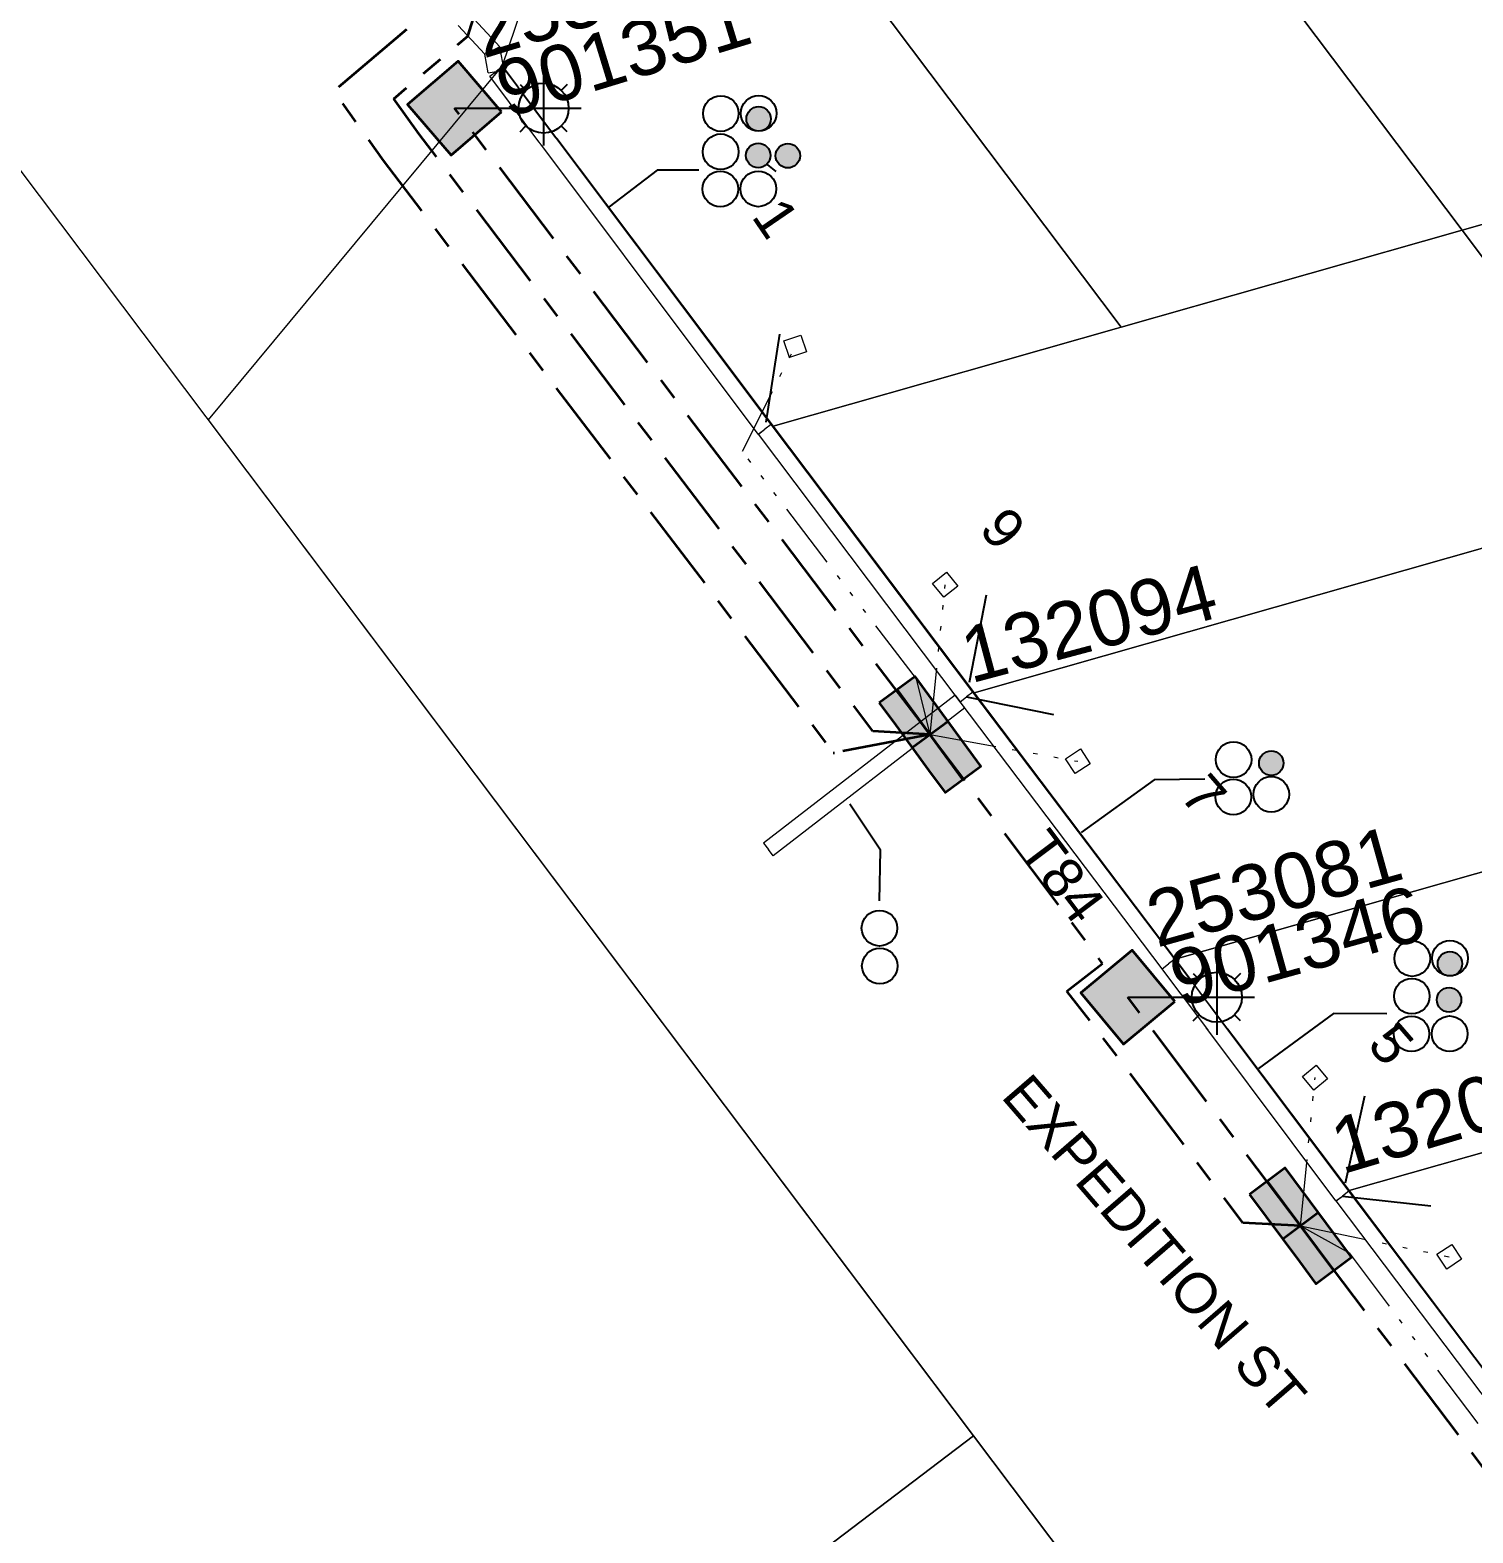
# Model space of a CAD drawing. Header units: metres. Extents: x 308278 to 310511, y 6271134 to 6272874.
# Drawn here: x 308769.8 to 308834.6, y 6272346.9 to 6272414.5 of the extents above; entities that cross this region are included whole.
import ezdxf
from ezdxf.enums import TextEntityAlignment as Align

# ---------------------------------------------------------------- set-up
doc = ezdxf.new("R2010")
doc.units = ezdxf.units.M
doc.set_wipeout_variables(frame=1)
for name, pattern in [('Cable Exist UG', [7, 4, -1, 1, -1]), ('DOT', [6.35, 0, -6.35]), ('PHANTOMX2', [6.6, 3, -0.75, 0.2, -0.75, 0.2, -0.75, 0.2, -0.75])]:
    doc.linetypes.add(name, pattern=pattern)
doc.layers.get('0').update_dxf_attribs({"color": 6})
for name, color, linetype, lineweight in [('_User Miscellaneous1', 30, 'Continuous', 13), ('_User_LV_Exist', 5, 'Continuous', 35), ('_User_SL_Exist', 4, 'Continuous', 35), ('Cadastre Developer_SP_NEW', 92, 'Continuous', 15), ('Cadastre Land Parcels_SP_EXT', 118, 'Continuous', 15), ('Cadastre Roads_SP_EXT', 218, 'Continuous', 15), ('Mains_LV_EXT', 163, 'Continuous', 25), ('Mains_LV_SL_EXT', 135, 'Continuous', 25), ('Services_SP_EXT', 42, 'PHANTOMX2', 20)]:
    doc.layers.add(name, color=color, linetype=linetype, lineweight=lineweight)
for name, color, linetype in [('Duct_SP_EXT', 30, 'Continuous'), ('Equip_SP_SL_EXT', 7, 'Continuous'), ('SupportsUG_SP_LV_EXT', 7, 'Continuous'), ('SupportsUG_SP_LV_SL_EXT', 7, 'Continuous'), ('Trench_SP_EXT', 7, 'Continuous')]:
    doc.layers.add(name, color=color, linetype=linetype)
doc.styles.add('COLUMN_LABEL', font='arial.ttf', dxfattribs={"height": 2})
doc.styles.add('iecARIAL', font='arial.ttf', dxfattribs={"height": 2})
doc.styles.add('POLE_LABEL', font='arial.ttf', dxfattribs={"height": 2})
doc.styles.add('SL_LABEL', font='arial.ttf', dxfattribs={"height": 2})
doc.styles.get("Standard").update_dxf_attribs({"font": 'arial.ttf'})

# ---------------------------------------------------------------- blocks, each defined once
blk = doc.blocks.new('COLUMN_EXT')
blk.add_hatch(color=256).paths.add_polyline_path([(1.5, -1.5), (1.5, 1.5), (-1.5, 1.5), (-1.5, -1.5)])
blk.add_lwpolyline([(1.5, 1.5), (-1.5, 1.5), (-1.5, -1.5), (1.5, -1.5)], close=True)
at = {"flags": 9}
for tag, p in [('NOTES', (-1.813, 2)), ('STREETNAME', (-1.813, 1.6)), ('LOCATION', (-1.813, 1.4)), ('SUBURB', (-1.813, 1.8)), ('OWNED_BY', (-1.813, 0.6)), ('LEGEND', (-1.813, 1.2)), ('USAGE', (-1.813, 1)), ('STATE', (-1.813, 0.8)), ('COLUMN_TYPE', (-1.813, 0.4))]:
    blk.add_attdef(tag, text='', height=0.2, rotation=180, dxfattribs=at).set_placement(p, align=Align.MIDDLE_LEFT)
at = {"flags": 1}
blk.add_attdef('Z', (-1.813, 2.351), '', height=0.2, rotation=180, dxfattribs=at)
at = {"flags": 9}
for tag, style, p in [('STRUCTURE_PLANT_NUMBER', 'POLE_LABEL', (-1.813, -0.031)), ('STREET_CODE', 'COLUMN_LABEL', (-1.813, 0.2))]:
    blk.add_attdef(tag, text='', height=0.2, rotation=180, dxfattribs=dict(at, style=style)).set_placement(p, align=Align.MIDDLE_LEFT)
at = {"style": 'COLUMN_LABEL', "width": 0.9, "flags": 8}
blk.add_attdef('ASSET_NUM', text='', height=2, rotation=270, dxfattribs=at).set_placement((2, -4), align=Align.MIDDLE_LEFT)
blk = doc.blocks.new('PILLAR_EXT')
blk.add_hatch(color=256).paths.add_polyline_path([(-2.5, 1), (-2.5, -1), (2.5, -1), (2.5, 1)])
for p, q in [((0, 1), (0, -1)), ((-2.5, 0), (2.5, 0))]:
    blk.add_line(p, q)
at = {"ltscale": 10}
blk.add_line((2.5, 0), (-2.5, 0), dxfattribs=at)
blk.add_lwpolyline([(-2.5, -1), (-1.25, -1), (1.25, -1), (2.5, -1), (2.5, 1), (-2.5, 1)], close=True)
at = {"width": 0.9, "flags": 8}
blk.add_attdef('ASSET_NUM', text='', height=2, rotation=90, dxfattribs=at).set_placement((-2, 4), align=Align.MIDDLE_LEFT)
for tag, p, flags in [('OWNED_BY', (0, -0.2), 9), ('STATE', (0, -0.4), 9), ('SUPPORT_TYPE', (0, -0.6), 9), ('USAGE', (0, -0.8), 9), ('LEGEND', (0, -1), 9), ('LOCATION', (0, -1.2), 9), ('NOTES', (0, -1.4), 9), ('STREETNAME', (0, -1.8), 9), ('SUBURB', (0, -2), 1), ('PARENT', (0, -1.6), 9)]:
    blk.add_attdef(tag, p, '', height=0.2, dxfattribs=dict(flags=flags))
blk = doc.blocks.new('DUCT_EXT')
blk.add_circle((0, 0.8), 0.8)
at = {"flags": 1}
blk.add_attdef('Z', (0, 0), '', height=0.2, dxfattribs=at)
at = {"flags": 9}
for tag, p in [('DUCT_CODE', (0, 0)), ('XSECT_TYPE', (0, -0.2)), ('STATE', (0, -0.6)), ('FB_REFERENCE', (0, -0.4)), ('NOTES', (0, -0.8))]:
    blk.add_attdef(tag, text='', height=0.2, dxfattribs=at).set_placement(p, align=Align.MIDDLE_LEFT)
blk = doc.blocks.new('*U479')
at = {"transparency": 33554687, "flags": 9}
for tag, p in [('LRATECODE', (-7.4, 0)), ('LOUTREACHVOCAB', (-7.2, 0)), ('LOUTREACH', (-7, 0)), ('LANTNUMBER', (-6.6, 0)), ('LNEW', (-6.4, 0)), ('LMASTVOCAB', (-6.2, 0)), ('LMAST', (-6, 0)), ('LLAMPVOCAB', (-5.8, 0)), ('LLAMP', (-5.6, 0)), ('LEXIST', (-5.4, 0)), ('LCHARGE3PERCENT', (-5.2, 0)), ('LCHARGE3', (-5, 0)), ('LCHARGE2PERCENT', (-4.8, 0)), ('LCHARGE2', (-4.6, 0)), ('LCHARGE1PERCENT', (-4.4, 0)), ('LCHARGE1', (-4.2, 0)), ('LCATEGORY', (-4, 0)), ('LBRACKETVOCAB', (-3.8, 0)), ('LBRACKET', (-3.6, 0)), ('LKINGHEIGHT', (-3.4, 0)), ('CREPLACE', (-3.2, 0)), ('CREMOVE', (-3, 0)), ('CNUMBER', (-2.8, 0)), ('CNEW', (-2.6, 0)), ('CEXIST', (-2.4, 0)), ('USAGE', (-2.2, 0)), ('STATE', (-2, 0)), ('OWNED_BY', (-1.8, 0)), ('ORIENTATION', (-1.6, 0)), ('OPERATING_VOLTAGE', (-1.4, 0)), ('NO_PHASES', (-1.2, 0)), ('LANTERN_TYPE', (-1, 0)), ('LANTERN_PURPOSE', (-0.8, 0)), ('CONTROL_TYPE', (-0.6, 0)), ('CONSTRUCTED_VOLTAGE', (-0.4, 0))]:
    blk.add_attdef(tag, text='', height=0.001, rotation=270, dxfattribs=at).set_placement(p, align=Align.MIDDLE_LEFT)
at = {"transparency": 33554687, "style": 'SL_LABEL', "flags": 9}
blk.add_attdef('STREET_CODE', text='', height=0.001, rotation=270, dxfattribs=at).set_placement((0.001, 0), align=Align.MIDDLE_LEFT)
at = {"transparency": 33554687, "flags": 1}
blk.add_attdef('Z', (0, 0), '', height=0.001, rotation=270, dxfattribs=at)
at = {"transparency": 33554687, "width": 0.9}
blk.add_attdef('LNUMBER', text='', height=1, dxfattribs=at).set_placement((7, -1), align=Align.MIDDLE_LEFT)
at = {"transparency": 33554687, "flags": 9}
for tag, p in [('LREMOVE', (0, -7.6)), ('LREPLACE', (0, -7.8)), ('LTYPE', (0, -8)), ('LTYPEVOCAB', (0, -8.2)), ('LEGEND', (0, -8.4)), ('SUBURB', (0, -8.6)), ('STREETNAME', (0, -8.8)), ('LOCATION', (0, -9)), ('NOTES', (0, -9.2)), ('MAINTAINED_BY', (0, -9.863))]:
    blk.add_attdef(tag, text='', height=0.001, dxfattribs=at).set_placement(p, align=Align.MIDDLE_LEFT)
blk.add_attdef('OPERATED_BY', (0, -9.607), '', height=0.001, dxfattribs=at)
at = {"linetype": 'DOT', "transparency": 33554687}
blk.add_wipeout([(5.688, 0), (5.061, -1.061), (4, -1.688), (2.939, -1.061), (2.313, 0), (2.939, 1.061), (4, 1.687), (5.061, 1.061)], dxfattribs=at)
at = {"transparency": 33554687}
for p, q in [((4, 1.687), (4, 0)), ((2.939, 1.061), (3.205, 0.795)), ((5.061, 1.061), (4.795, 0.795)), ((0, 0), (4, 0)), ((4, 0), (5.688, 0)), ((4, 0), (4, -1.688)), ((2.939, -1.061), (3.205, -0.795)), ((5.061, -1.061), (4.795, -0.795))]:
    blk.add_line(p, q, dxfattribs=at)
blk.add_circle((4, 0), 1.125, dxfattribs=at)
blk = doc.blocks.new('CCP_EXT')
at = {"flags": 9}
for tag, p in [('USAGE', (0, -1.2)), ('LEGEND', (0, -1.4)), ('STATE', (0, -1.8)), ('LIFE_SUPPORT', (0, -1.6)), ('NOTES', (0, -2))]:
    blk.add_attdef(tag, text='', height=0.2, dxfattribs=at).set_placement(p, align=Align.MIDDLE_LEFT)
at = {"transparency": 33554687}
blk.add_wipeout([(0, 0.566), (0.566, 0), (0, -0.566), (-0.566, 0)], dxfattribs=at)
blk.add_lwpolyline([(-0.566, 0), (0, 0.566), (0.566, 0), (0, -0.566), (-0.566, 0)])
at = {"flags": 1}
blk.add_attdef('Z', (0, 0), '', height=0.2, dxfattribs=at)
at = {"flags": 9}
for tag, p in [('CCP_TYPE', (0, 0)), ('OPERATING_VOLTAGE', (0, -0.6)), ('CONSTRUCTED_VOLTAGE', (0, -0.2)), ('NO_PHASES', (0, -0.4)), ('ORIENTATION', (0, -0.8)), ('OWNED_BY', (0, -1))]:
    blk.add_attdef(tag, text='', height=0.2, dxfattribs=at).set_placement(p, align=Align.MIDDLE_LEFT)
blk = doc.blocks.new('CABLE_LARGE_EXT')
h = blk.add_hatch(color=256)
edge = h.paths.add_edge_path()
edge.add_arc((0, 0.55), 0.55, 0, 360)
blk.add_circle((0, 0.55), 0.55)
at = {"flags": 1}
blk.add_attdef('Z', (0, 0), '', height=0.2, dxfattribs=at)
at = {"flags": 9}
for tag, p in [('COND_CODE', (0, 0)), ('XSECT_SIZE', (0, -0.6)), ('STATE', (0, -0.4)), ('FB_REFERENCE', (0, -0.2)), ('NOTES', (0, -0.8))]:
    blk.add_attdef(tag, text='', height=0.2, dxfattribs=at).set_placement(p, align=Align.MIDDLE_LEFT)

msp = doc.modelspace()

# ---------------------------------------------------------------- linework, layer by layer
at = {"layer": '_User Miscellaneous1'}
for p, q in [((308802.523, 6272396.335), (308802.811, 6272396.551)), ((308802.524, 6272396.334), (308802.811, 6272396.551)), ((308803.099, 6272396.767), (308802.811, 6272396.551)), ((308803.099, 6272396.767), (308802.811, 6272396.551)), ((308811.365, 6272384.606), (308802.754, 6272377.949)), ((308811.365, 6272384.606), (308811.585, 6272384.321)), ((308811.805, 6272384.037), (308811.585, 6272384.321)), ((308811.588, 6272384.304), (308811.875, 6272384.521)), ((308811.588, 6272384.305), (308811.875, 6272384.521)), ((308812.162, 6272384.738), (308811.875, 6272384.521)), ((308812.163, 6272384.738), (308811.875, 6272384.521)), ((308811.805, 6272384.037), (308803.195, 6272377.379)), ((308802.754, 6272377.949), (308802.974, 6272377.664)), ((308803.195, 6272377.379), (308802.974, 6272377.664)), ((308828.487, 6272361.873), (308828.775, 6272362.089)), ((308828.488, 6272361.872), (308828.775, 6272362.089)), ((308829.062, 6272362.306), (308828.775, 6272362.089)), ((308829.063, 6272362.305), (308828.775, 6272362.089))]:
    msp.add_line(p, q, dxfattribs=at)
at = {"layer": 'Cadastre Developer_SP_NEW', "linetype": 'Continuous'}
msp.add_lwpolyline([(308855.146, 6272294.293), (308812.2, 6272351.302), (308691.434, 6272259.595), (308583.036, 6272177.28), (308626.188, 6272120.446), (308693.144, 6272171.285), (308855.146, 6272294.293)], close=True, dxfattribs=at)
at = {"layer": 'Cadastre Land Parcels_SP_EXT', "linetype": 'Continuous'}
for points in [[(308849.465, 6272409.845), (308834.875, 6272429.217), (308819.562, 6272424.87), (308834.155, 6272405.497), (308849.465, 6272409.845)], [(308834.155, 6272405.497), (308819.562, 6272424.87), (308804.243, 6272420.522), (308818.833, 6272401.142), (308834.155, 6272405.497)], [(308818.833, 6272401.142), (308804.243, 6272420.522), (308792.468, 6272417.18), (308791.015, 6272412.879), (308800.259, 6272400.596), (308803.197, 6272396.697), (308818.833, 6272401.142)], [(308874.134, 6272402.297), (308865.106, 6272414.285), (308834.155, 6272405.497), (308843.183, 6272393.51), (308874.134, 6272402.297)], [(308812.2, 6272351.302), (308769.296, 6272408.271), (308689.723, 6272347.93), (308539.775, 6272234.225), (308583.036, 6272177.28), (308691.434, 6272259.595), (308812.2, 6272351.302)], [(308843.183, 6272393.51), (308834.155, 6272405.497), (308803.197, 6272396.697), (308812.225, 6272384.712), (308843.183, 6272393.51)], [(308852.211, 6272381.524), (308843.183, 6272393.51), (308812.225, 6272384.712), (308821.253, 6272372.727), (308852.211, 6272381.524)], [(308860.035, 6272371.137), (308852.211, 6272381.524), (308821.253, 6272372.727), (308829.078, 6272362.34), (308860.035, 6272371.137)], [(308856.134, 6272355.252), (308869.205, 6272358.962), (308869.063, 6272359.15), (308860.035, 6272371.137), (308829.078, 6272362.34), (308838.106, 6272350.356), (308856.134, 6272355.252)], [(308855.146, 6272294.293), (308812.2, 6272351.302), (308691.434, 6272259.595), (308583.036, 6272177.28), (308626.188, 6272120.446), (308693.144, 6272171.285), (308855.146, 6272294.293)]]:
    msp.add_lwpolyline(points, close=True, dxfattribs=at)
at = {"layer": 'Duct_SP_EXT'}
for points in [[(308799.853, 6272408.2), (308797.975, 6272408.2), (308795.815, 6272406.543)], [(308803.326, 6272408.141), (308802.952, 6272408.434)], [(308822.599, 6272380.828), (308820.321, 6272380.799), (308817.031, 6272378.434)], [(308807.976, 6272375.354), (308808.011, 6272377.635), (308806.639, 6272379.699)]]:
    msp.add_lwpolyline(points, dxfattribs=at)
at = {"layer": 'Trench_SP_EXT', "linetype": 'Cable Exist UG'}
msp.add_lwpolyline([(308829.764, 6272366.578), (308828.775, 6272362.089), (308833.654, 6272361.556)], dxfattribs=at)

# ---------------------------------------------------------------- block references
at = {"layer": 'Duct_SP_EXT'}
for name, p in [('DUCT_EXT', (308800.839, 6272409.941)), ('DUCT_EXT', (308802.538, 6272409.951)), ('CABLE_LARGE_EXT', (308802.538, 6272409.951)), ('DUCT_EXT', (308800.833, 6272408.224)), ('CABLE_LARGE_EXT', (308802.519, 6272408.307)), ('CABLE_LARGE_EXT', (308803.85, 6272408.298)), ('DUCT_EXT', (308800.816, 6272406.549)), ('DUCT_EXT', (308802.521, 6272406.556)), ('DUCT_EXT', (308823.884, 6272380.9)), ('CABLE_LARGE_EXT', (308825.577, 6272380.994)), ('DUCT_EXT', (308823.871, 6272379.223)), ('DUCT_EXT', (308825.578, 6272379.341)), ('DUCT_EXT', (308807.967, 6272373.325)), ('DUCT_EXT', (308831.915, 6272371.962)), ('DUCT_EXT', (308833.611, 6272371.978)), ('DUCT_EXT', (308807.982, 6272371.628)), ('CABLE_LARGE_EXT', (308833.611, 6272371.978)), ('DUCT_EXT', (308831.895, 6272370.272)), ('CABLE_LARGE_EXT', (308833.568, 6272370.356)), ('DUCT_EXT', (308831.882, 6272368.579)), ('DUCT_EXT', (308833.595, 6272368.58))]:
    msp.add_blockref(name, p, dxfattribs=at)
at = {"layer": 'SupportsUG_SP_LV_EXT'}
ref = msp.add_blockref('PILLAR_EXT', (308810.244, 6272382.828), dxfattribs=dict(at, rotation=306.2053581686601))
ref.add_attrib('ASSET_NUM', '132094', dxfattribs={"layer": '0', "height": 2.5, "rotation": 14.94828, "style": 'iecARIAL'}).set_placement((308811.744, 6272386.328), align=Align.MIDDLE_LEFT)
ref = msp.add_blockref('PILLAR_EXT', (308826.893, 6272360.748), dxfattribs=dict(at, rotation=306.7757869349741))
ref.add_attrib('ASSET_NUM', '132095', dxfattribs={"layer": '0', "height": 2.5, "rotation": 16.59074, "style": 'iecARIAL'}).set_placement((308828.393, 6272364.248), align=Align.MIDDLE_LEFT)
at = {"layer": 'SupportsUG_SP_LV_SL_EXT'}
ref = msp.add_blockref('COLUMN_EXT', (308788.872, 6272410.987), dxfattribs=dict(at, rotation=310.6239181244099))
ref.add_attrib('ASSET_NUM', '901351', dxfattribs={"layer": '0', "height": 2.5, "rotation": 17.00672, "style": 'COLUMN_LABEL'}).set_placement((308790.872, 6272411.737), align=Align.MIDDLE_LEFT)
ref = msp.add_blockref('COLUMN_EXT', (308819.131, 6272371.025), dxfattribs=dict(at, rotation=309.7591394314385))
ref.add_attrib('ASSET_NUM', '901346', dxfattribs={"layer": '0', "height": 2.5, "rotation": 15.56345, "style": 'COLUMN_LABEL'}).set_placement((308821.131, 6272371.775), align=Align.MIDDLE_LEFT)

# ---------------------------------------------------------------- texts
at = {"layer": 'Cadastre Land Parcels_SP_EXT'}
for s, rotation, p in [('1', 304.38034, (308802.18, 6272406.119)), ('9', 310.83118, (308812.386, 6272392.033)), ('7', 310.82886, (308821.414, 6272380.048)), ('5', 310.82929, (308829.84, 6272368.862))]:
    msp.add_text(s, height=1.8, rotation=rotation, dxfattribs=at).set_placement(p)
at = {"layer": 'Mains_LV_EXT'}
msp.add_text('T84', height=1.8, rotation=306.99209, dxfattribs=at).set_placement((308814.156, 6272377.643))

# ---------------------------------------------------------------- next in the draw order: block references
at = {"layer": 'Equip_SP_SL_EXT'}
ref = msp.add_blockref('*U479', (308788.873, 6272410.987), dxfattribs=at)
ref.add_attrib('ASSET_NUM', '253086', dxfattribs={"layer": '0', "height": 2.5, "rotation": 17.00672, "style": 'iecARIAL'}).set_placement((308790.373, 6272412.487), align=Align.BOTTOM_LEFT)
ref = msp.add_blockref('*U479', (308819.131, 6272371.025), dxfattribs=at)
ref.add_attrib('ASSET_NUM', '253081', dxfattribs={"layer": '0', "height": 2.5, "rotation": 15.56345, "style": 'iecARIAL'}).set_placement((308820.631, 6272372.525), align=Align.BOTTOM_LEFT)
at = {"layer": 'Services_SP_EXT'}
for p, rotation in [((308804.175, 6272400.279), 243.4066644920679), ((308810.921, 6272389.563), 264.2053583406095), ((308816.885, 6272381.629), 168.2053582146834), ((308827.545, 6272367.41), 264.7757870219378), ((308833.577, 6272359.359), 168.7757867726832)]:
    msp.add_blockref('CCP_EXT', p, dxfattribs=dict(at, rotation=rotation))

# ---------------------------------------------------------------- next in the draw order: linework, layer by layer
at = {"layer": '_User Miscellaneous1'}
for p, q in [((308790.238, 6272413.406), (308789.031, 6272414.704)), ((308790.91, 6272413.74), (308789.559, 6272415.194)), ((308790.238, 6272413.406), (308790.574, 6272413.573)), ((308790.384, 6272412.574), (308790.238, 6272413.406)), ((308790.91, 6272413.74), (308790.574, 6272413.573)), ((308791.093, 6272412.698), (308790.91, 6272413.74)), ((308790.384, 6272412.574), (308790.738, 6272412.636)), ((308790.45, 6272412.42), (308790.738, 6272412.636)), ((308791.026, 6272412.852), (308790.738, 6272412.636)), ((308791.093, 6272412.698), (308790.738, 6272412.636)), ((308803.099, 6272396.767), (308791.026, 6272412.852)), ((308802.523, 6272396.335), (308790.45, 6272412.42)), ((308811.588, 6272384.305), (308802.524, 6272396.334)), ((308812.163, 6272384.738), (308803.099, 6272396.767)), ((308820.674, 6272372.302), (308811.588, 6272384.304)), ((308821.248, 6272372.737), (308812.162, 6272384.738)), ((308821.248, 6272372.737), (308820.961, 6272372.52)), ((308821.25, 6272372.735), (308820.961, 6272372.52)), ((308829.063, 6272362.305), (308821.25, 6272372.735)), ((308820.673, 6272372.304), (308820.961, 6272372.52)), ((308828.487, 6272361.873), (308820.673, 6272372.304)), ((308820.674, 6272372.302), (308820.961, 6272372.52)), ((308837.527, 6272349.906), (308828.488, 6272361.872)), ((308838.101, 6272350.34), (308829.062, 6272362.306))]:
    msp.add_line(p, q, dxfattribs=at)
at = {"layer": '_User_LV_Exist', "linetype": 'Cable Exist UG', "flags": 128}
for points in [[(308810.244, 6272382.828), (308805.921, 6272382.001), (308805.921, 6272382.001), (308785.679, 6272408.635), (308783.436, 6272411.752), (308786.767, 6272414.573), (308775.97, 6272429.07), (308775.97, 6272429.07), (308772.869, 6272433.277)], [(308810.244, 6272382.828), (308807.668, 6272382.983), (308807.668, 6272382.983), (308787.284, 6272409.81), (308786.134, 6272411.409), (308789.467, 6272414.221), (308789.467, 6272414.221), (308790.911, 6272418.829), (308803.714, 6272422.51), (308819.02, 6272426.806)], [(308826.893, 6272360.748), (308824.302, 6272360.882), (308824.302, 6272360.882), (308817.569, 6272369.792), (308816.396, 6272371.292), (308817.998, 6272372.544), (308817.998, 6272372.544), (308810.448, 6272382.566), (308810.244, 6272382.828)], [(308882.735, 6272329.447), (308881.423, 6272327.539), (308881.423, 6272327.539), (308870.618, 6272327.593), (308869.516, 6272327.606), (308869.516, 6272327.606), (308855.482, 6272327.385), (308850.836, 6272329.705), (308848.285, 6272330.683), (308847.401, 6272331.017), (308845.736, 6272333.369), (308846.962, 6272334.21), (308846.962, 6272334.21), (308827.049, 6272360.543), (308826.893, 6272360.748)]]:
    msp.add_lwpolyline(points, dxfattribs=at)
at = {"layer": '_User_SL_Exist', "linetype": 'Cable Exist UG', "flags": 128}
for points in [[(308810.244, 6272382.828), (308788.872, 6272410.987)], [(308826.893, 6272360.748), (308819.131, 6272371.025)]]:
    msp.add_lwpolyline(points, dxfattribs=at)
at = {"layer": 'Cadastre Roads_SP_EXT', "linetype": 'Continuous'}
msp.add_lwpolyline([(308849.867, 6272334.743), (308838.106, 6272350.356), (308829.077, 6272362.34), (308821.253, 6272372.727), (308812.225, 6272384.712), (308803.197, 6272396.697), (308800.259, 6272400.596), (308791.015, 6272412.879), (308777.801, 6272396.978), (308812.2, 6272351.302), (308834.704, 6272321.43), (308849.867, 6272334.743)], close=True, dxfattribs=at)
at = {"layer": 'Duct_SP_EXT'}
msp.add_lwpolyline([(308830.776, 6272370.284), (308828.374, 6272370.295), (308825.011, 6272367.824)], dxfattribs=at)
at = {"layer": 'Mains_LV_SL_EXT', "linetype": 'Cable Exist UG'}
for points in [[(308810.244, 6272382.828), (308788.872, 6272410.987)], [(308826.893, 6272360.748), (308819.131, 6272371.025)]]:
    msp.add_lwpolyline(points, dxfattribs=at)
at = {"layer": 'Services_SP_EXT'}
for points in [[(308810.244, 6272382.828), (308809.628, 6272385.328), (308809.628, 6272385.328), (308801.812, 6272395.564), (308804.175, 6272400.279)], [(308810.244, 6272382.828), (308810.921, 6272389.563)], [(308810.244, 6272382.828), (308816.885, 6272381.629)], [(308826.893, 6272360.748), (308827.545, 6272367.41)], [(308826.893, 6272360.748), (308833.577, 6272359.359)], [(308826.893, 6272360.748), (308829.073, 6272359.53), (308829.073, 6272359.53), (308836.961, 6272349.083), (308843.851, 6272348.576)]]:
    msp.add_lwpolyline(points, dxfattribs=at)
at = {"layer": 'Trench_SP_EXT', "linetype": 'Cable Exist UG'}
for points in [[(308803.476, 6272400.819), (308802.811, 6272396.551)], [(308812.764, 6272389.095), (308811.875, 6272384.521), (308816.364, 6272383.621)]]:
    msp.add_lwpolyline(points, dxfattribs=at)

# ---------------------------------------------------------------- next in the draw order: block references
at = {"layer": '_User_LV_Exist'}
ref = msp.add_blockref('PILLAR_EXT', (308810.244, 6272382.828), dxfattribs=dict(at, rotation=306.2053581686601))
ref.add_attrib('ASSET_NUM', '132094', dxfattribs={"layer": '0', "height": 2.5, "rotation": 14.94828, "style": 'iecARIAL'}).set_placement((308811.744, 6272386.328), align=Align.MIDDLE_LEFT)
ref = msp.add_blockref('PILLAR_EXT', (308826.893, 6272360.748), dxfattribs=dict(at, rotation=306.7757869349741))
ref.add_attrib('ASSET_NUM', '132095', dxfattribs={"layer": '0', "height": 2.5, "rotation": 16.59074, "style": 'iecARIAL'}).set_placement((308828.393, 6272364.248), align=Align.MIDDLE_LEFT)
at = {"layer": '_User_SL_Exist'}
ref = msp.add_blockref('COLUMN_EXT', (308788.872, 6272410.987), dxfattribs=dict(at, rotation=310.6239181244099))
ref.add_attrib('ASSET_NUM', '901351', dxfattribs={"layer": '0', "height": 2.5, "rotation": 17.00672, "style": 'COLUMN_LABEL'}).set_placement((308790.872, 6272411.737), align=Align.MIDDLE_LEFT)
ref = msp.add_blockref('COLUMN_EXT', (308819.131, 6272371.025), dxfattribs=dict(at, rotation=309.7591394314385))
ref.add_attrib('ASSET_NUM', '901346', dxfattribs={"layer": '0', "height": 2.5, "rotation": 15.56345, "style": 'COLUMN_LABEL'}).set_placement((308821.131, 6272371.775), align=Align.MIDDLE_LEFT)

# ---------------------------------------------------------------- next in the draw order: texts
at = {"layer": 'Cadastre Roads_SP_EXT'}
msp.add_text('EXPEDITION ST', height=1.8, rotation=310.82886, dxfattribs=at).set_placement((308813.386, 6272366.545))

doc.saveas('drawing.dxf')
